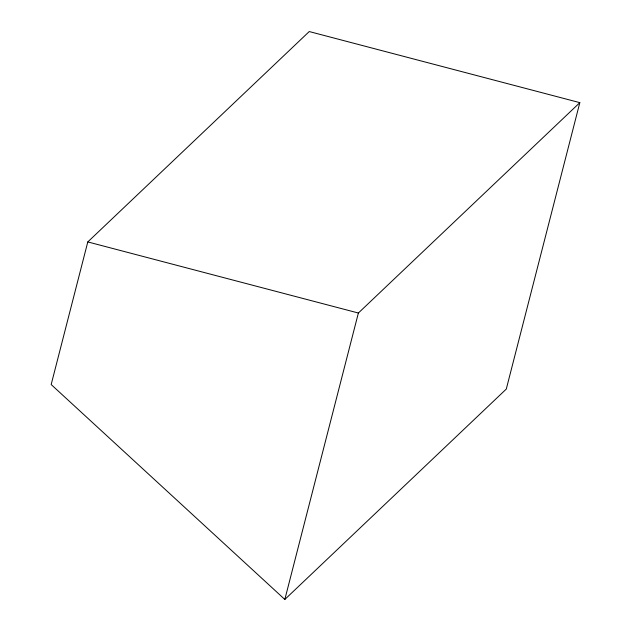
<?xml version="1.0" encoding="UTF-8"?>
<svg xmlns="http://www.w3.org/2000/svg" width="631" height="631" viewBox="0 0 631 631"><rect width="100%" height="100%" fill="white"/><g stroke="black" fill="none" stroke-linecap="round" stroke-linejoin="round"><path stroke-width="0.95" d="M87.796 241.925L51.174 384.547L284.833 599.45L506.283 389.075L579.826 102.648L309.245 31.55L87.796 241.925L358.376 313.023L579.826 102.648M284.833 599.45L358.376 313.023"/></g></svg>
